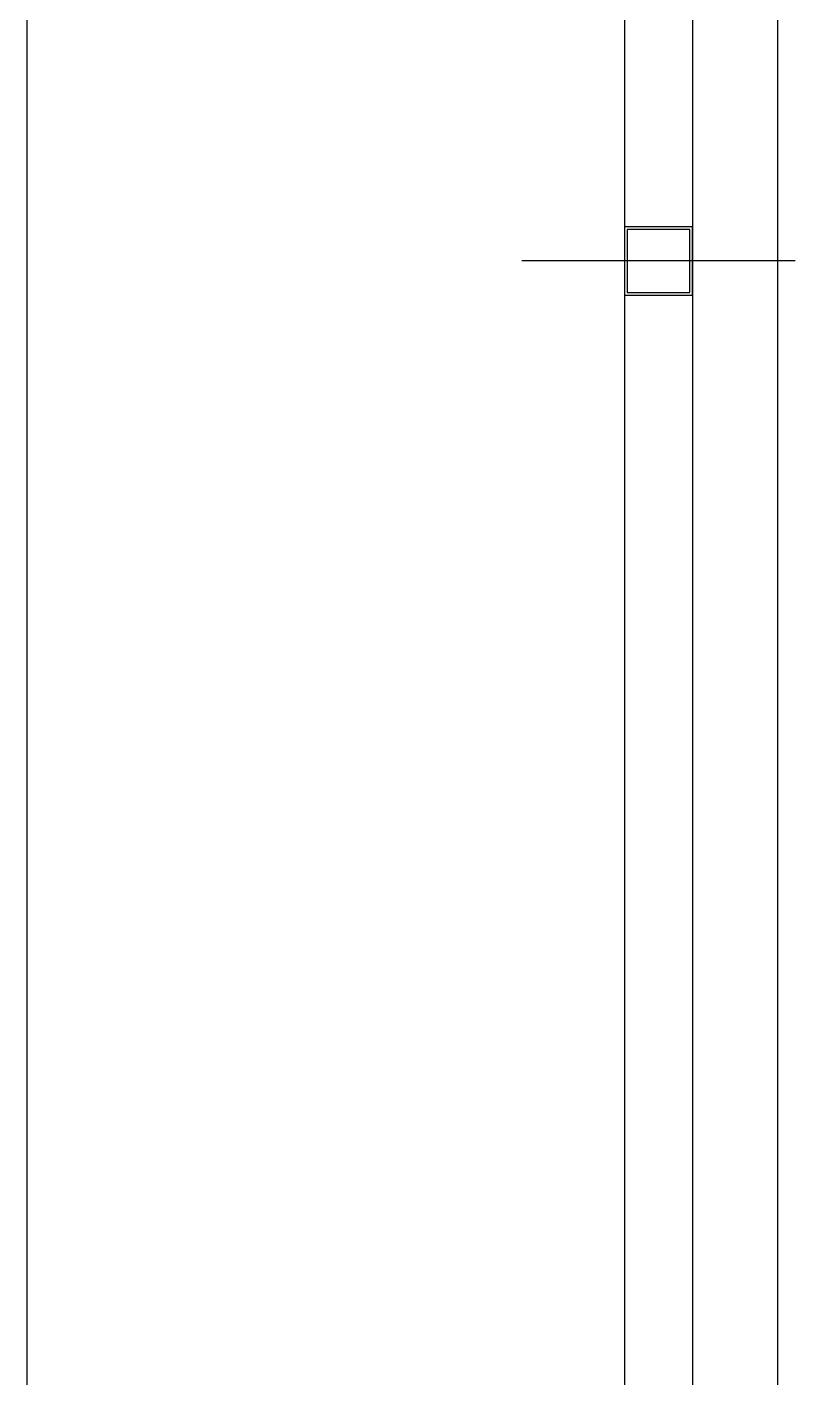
# Model space of a CAD drawing. Header units: millimetres. Extents: x 8456 to 190005487, y 619 to 455456909.
# Drawn here: x 209876.8 to 210050, y 158604.2 to 158908.5 of the extents above; entities that cross this region are included whole.
import ezdxf

# ---------------------------------------------------------------- set-up
doc = ezdxf.new("R2010")
doc.units = ezdxf.units.MM
doc.header["$LTSCALE"] = 400
doc.header["$MEASUREMENT"] = 0
doc.linetypes.add('CEN', pattern=[62, 60, -1, 0, -1])
doc.layers.get('0').update_dxf_attribs({"linetype": 'CONTINUOUS'})
for name, color, linetype in [('A-PK', 6, 'CONTINUOUS'), ('CEN', 1, 'CEN'), ('FIN', 5, 'CONTINUOUS'), ('WAL', 3, 'CONTINUOUS'), ('판넬', 4, 'CONTINUOUS')]:
    doc.layers.add(name, color=color, linetype=linetype)

# ---------------------------------------------------------------- blocks, each defined once
blk = doc.blocks.new('A$C2DB436D3')
at = {"layer": 'A-PK', "color": 8}
blk.add_line((26139.54, 22823.55, 2515.73), (26139.54, 21063.55, 2515.73), dxfattribs=at)
at = {"layer": 'CEN', "color": 8, "elevation": 2515.73}
blk.add_lwpolyline([(26387.04, 21593.75), (26299.04, 21593.75)], dxfattribs=at)
at = {"layer": 'FIN', "color": 8}
blk.add_line((26332.04, 23571.55, 2515.73), (26332.04, 21080.05, 2515.73), dxfattribs=at)
at = {"layer": 'WAL', "color": 8, "elevation": 2515.73}
for points in [[(26354.04, 21582.75), (26354.04, 21604.75), (26332.04, 21604.75), (26332.04, 21582.75)], [(26353.16, 21583.63), (26353.16, 21603.87), (26332.92, 21603.87), (26332.92, 21583.63)]]:
    blk.add_lwpolyline(points, close=True, dxfattribs=at)
at = {"layer": '판넬', "color": 8}
for p, q in [((26354.04, 23593.55, 2515.73), (26354.04, 21019.55, 2515.73)), ((26381.54, 21019.55, 2515.73), (26381.54, 23593.55, 2515.73))]:
    blk.add_line(p, q, dxfattribs=at)

msp = doc.modelspace()

# ---------------------------------------------------------------- block references
at = {"xscale": 0.7, "yscale": 0.7, "zscale": 0.7}
msp.add_blockref('A$C2DB436D3', (191579.09, 143740.16, -160.09), dxfattribs=at)

doc.saveas('drawing.dxf')
